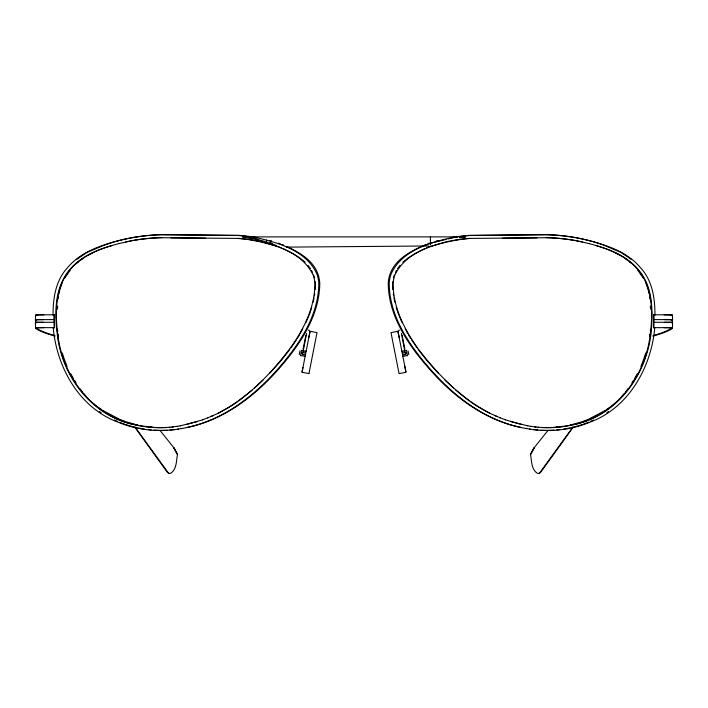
<?xml version="1.0" encoding="UTF-8"?>
<svg xmlns="http://www.w3.org/2000/svg" width="708" height="708" viewBox="0 0 708 708"><rect width="100%" height="100%" fill="white"/><g stroke="black" fill="none" stroke-linecap="round" stroke-linejoin="round"><path stroke-width="1.06" d="M654.714 327.662L653.484 327.654L653.493 314.786L664.387 314.803A22.921 0.681 0 0 1 669.503 314.83L671.626 314.874A16.257 0.487 0 0 1 672.317 314.971L672.317 315.635M669.653 319.644A23.399 0.699 0 0 0 664.431 319.618L653.581 319.6L653.617 323.361M54.419 314.777L54.516 327.654L54.419 314.777L43.613 314.803A22.921 0.681 0 0 0 38.498 314.83L36.435 314.874A16.257 0.487 0 0 0 35.683 314.971L35.683 315.635M653.617 324.432L653.608 325.503M653.59 326.574L653.484 327.654M315.21 289.537L315.387 283.625A29.656 29.285 37.3 0 0 315.219 281.669M53.047 315.246C52.994 298.502 55.525 280.66 67.375 267.872C76.791 256.411 90.323 249.508 104.182 244.959A183.841 176.035 -49.9 0 1 132.131 237.693A193.541 188.124 -44 0 1 161.681 234.773L238.437 235.516L249.066 236.649A153.68 150.733 2.1 0 1 259.181 238.322C281.041 243.464 307.104 251.844 316.91 274.076A31.851 31.444 37.3 0 1 318.795 283.368C318.627 315.396 299.67 343.707 279.545 367.08C255.207 395.153 224.321 419.632 187.186 427.358M251.65 237.463L251.614 238.304L249.897 236.888L249.897 238.003L248.304 236.888L248.304 237.746L262.491 240.755L276.27 245.411M252.039 238.375L252.075 237.605L254.756 238.49M266.589 241.95L266.721 239.977M57.445 309.148L57.667 306.077M650.307 331.264L650.519 329.309M654.794 327.521C651.422 366.93 628.996 407.481 590.543 421.95A110.421 104.634 -45.3 0 1 571.993 427.88L568.205 428.632A116.439 112.218 -39 0 1 541.682 430.384L534.752 429.729M308.989 373.399L316.998 332.645L310.069 331.264L302.015 372.284L308.954 373.585M58.18 298.9L58.472 296.794M649.563 336.203L649.891 334.22M314.387 295.891L314.733 293.776M306.591 333.397L303.245 350.894M299.201 354.655L299.953 350.849M300.475 355.761L301.555 350.31L306.157 351.221M303.095 349.088L305.847 335.468M302.971 367.452L302.059 372.036M308.812 337.592L310.069 331.264M313.157 302.219L314.042 298.006M58.914 293.643L59.906 289.51M310.785 310.573L311.75 307.449M643.837 358.744L645.74 352.938M60.162 288.475L61.215 285.457M309.308 314.706L310.414 311.6M640.952 366.39L643.528 359.717M61.561 284.448L61.959 283.439M307.971 317.981L308.971 315.52M305.767 322.857L307.635 318.804M301.758 330.769L302.803 328.654M395.533 272.208L396.489 270.429M300.165 333.645L301.227 331.725M634.669 378.391L637.218 373.824M297.351 338.389L299.643 334.61M631.934 382.878L633.607 380.196M64.437 278.545L70.198 270.217M296.298 339.982L290.917 347.885M397.542 268.686L399.993 265.341M628.049 388.71L625.713 391.807M572.984 427.482L540.717 472.236L539.31 473.369L537.469 473.387C531.159 469.457 531.779 460.899 530.513 454.483L534.177 447.739L547.895 430.526M539.31 473.369L572.94 427.039M289.811 349.451L281.457 360.142L269.73 373.24M624.491 393.321L621.943 396.276M262.951 380.196L254.491 388.046M77.331 262.872L78.721 261.615M402.87 262.208L408.012 258.022L414.773 253.8M252.181 390.108L238.676 400.994M612.907 404.949L614.995 403.25M610.207 407.038L611.562 405.994M76.712 259.447L86.509 252.729M80.978 259.916L82.482 258.783M605.942 409.959L609.358 407.622M606.8 412.755L608.57 411.552M237.162 402.073L230.286 406.578M229.534 407.038L218.684 413.074L210.851 416.49M672.104 320.751L672.591 319.786A16.346 0.487 0 0 0 671.901 319.697L671.175 319.68M672.175 323.406L672.6 322.476A16.355 0.487 0 0 0 671.91 322.379L670.998 322.361M605.083 410.543L588.472 419.251M415.561 253.367L421.083 250.473M218.197 413.153C248.818 397.418 273.253 371.656 293.201 344.044C305.113 326.167 314.971 305.617 314.901 283.713A29.656 29.285 37.3 0 0 313.14 275.049C301.67 251.066 272.27 243.561 248.154 239.552A146.839 144.397 -18.1 0 0 238.454 238.49L238.003 238.454M87.394 252.278L105.147 244.791A183.841 176.035 -49.9 0 1 133.095 237.525A193.541 188.124 -44 0 1 162.645 234.605L239.41 235.357L250.03 236.481A153.68 150.733 2.1 0 1 256.8 237.525M88.049 255.225L92.385 253.048M424.304 248.951L421.88 250.074M590.56 421.34L593.525 420.003M423.411 245.534C410.056 251.623 395.427 259.225 390.126 273.908A31.851 31.444 -37.3 0 0 388.232 283.209C388.497 316.37 408.551 345.513 429.729 369.372C454.952 398.33 487.989 422.402 526.672 428.579M207.825 417.782L213.524 415.49M424.251 245.163L425.959 244.464M426.72 247.871L429.19 246.862M582.604 421.508L587.49 419.632M202.532 419.791L208.302 417.702M427.685 243.782L429.429 243.127M430.03 246.552L446.341 241.791M203.019 419.711L185.965 424.614M112.377 245.428C93.235 250.809 73.791 260.42 63.959 278.633C54.534 297.059 55.445 319.273 58.428 339.265C64.87 380.099 95.102 417.543 137.007 425.057A112.687 108.607 39 0 0 166.247 427.464M581.604 421.826L572.799 424.402M197.603 421.517L180.239 425.809M436.402 240.924L438.013 240.472M119.201 243.508C99.394 248.685 78.34 256.252 66.41 274.049C53.56 292.9 54.879 317.697 57.941 339.344C64.393 380.187 94.615 417.623 136.52 425.136A112.687 108.607 39 0 0 165.761 427.544L169.858 427.216M570.515 424.968L571.843 424.65M118.714 243.596L131.582 240.782M430.402 243.171L446.155 239.401M448.261 238.897L456.66 236.888M398.577 330.379L399.728 330.14M181.328 428.579C221.188 422.269 254.8 396.852 280.518 366.921C300.643 343.548 319.591 315.237 319.768 283.209A31.851 31.444 37.3 0 0 317.874 273.908C312.963 260.155 299.59 252.544 287.085 246.667M125.599 241.941L133.069 240.481A189.478 184.177 -44 0 1 161.982 237.631M567.232 428.464L569.913 427.942M397.931 331.264L391.002 332.618L399.064 373.638L405.985 372.284L397.931 331.264L399.162 337.601M401.843 351.221L406.445 350.31L407.525 355.761M402.861 356.398L407.463 355.496M176.628 426.428L180.726 425.729M177.584 429.216L182.292 428.411M460.89 236.888L465.59 236.888L459.696 237.746L459.952 236.888L463.926 237.109M458.076 239.667L456.102 239.95A147.583 144.742 -2.1 0 0 450.651 240.897M172.982 426.924L177.115 426.349M173.805 429.738L178.549 429.057M171.991 427.03L173.46 426.844M174.77 429.579L170.053 430.119M169.371 427.296L172.469 426.951M173.248 429.729L166.309 430.375A116.439 112.218 39 0 1 139.795 428.623L136.007 427.88A110.421 104.634 45.3 0 1 117.457 421.95C79.004 407.481 56.578 366.93 53.206 327.521M653.581 322.29L664.431 322.308A23.417 0.699 0 0 1 669.653 322.335M38.214 322.344L36.391 322.379A16.249 0.487 0 0 0 35.701 322.476M469.997 238.454L469.546 238.49A146.839 144.397 18.1 0 0 459.846 239.552C435.73 243.561 406.33 251.066 394.852 275.049A29.656 29.285 -37.3 0 0 393.099 283.713C393.099 307.909 404.879 330.344 418.676 349.531C438.119 374.771 461.094 398.569 489.803 413.153M36.825 319.68L36.099 319.697A16.346 0.487 0 0 0 35.409 319.786L35.896 320.751M37.002 322.361L36.09 322.379A16.355 0.487 0 0 0 35.4 322.476L35.825 323.406M36.966 319.662L37.427 319.662M36.966 322.352L37.427 322.352M37.462 319.653L37.931 319.653M37.453 322.344L37.931 322.344M38.214 319.653L36.391 319.697A16.249 0.487 0 0 0 35.701 319.786L35.701 323.14M502.299 238.162L546.505 237.711A189.478 184.177 44 0 1 575.409 240.57M537.062 237.87L469.059 238.41A146.839 144.397 18.1 0 0 459.359 239.472M54.507 314.786L54.047 314.794L54.215 327.662M38.037 319.644L38.506 319.653A22.886 0.681 0 0 1 43.613 319.627L54.419 319.6M38.037 322.335L38.506 322.335A22.886 0.681 0 0 1 43.613 322.308L54.419 322.29M53.339 327.662L54.516 327.654M286.386 247.119L428.508 245.986M54.419 327.645L43.613 327.662A22.921 0.681 0 0 0 38.498 327.689L36.435 327.733A16.257 0.487 0 0 0 35.683 327.831L35.683 328.494L37.736 329.769A3738.258 111.731 0 0 0 55.171 336.079M247.296 236.888L242.41 236.888L248.304 237.746L245.411 237.286M457.757 236.888L249.897 236.888L258.792 239.817M35.683 315.21L37.143 315.237M670.857 315.237L672.317 315.21M672.299 320.06L672.591 320.034A70.623 70.588 0 0 0 672.317 315.255M35.701 322.742L35.4 322.715A70.623 70.588 0 0 0 35.683 328.105L37.143 328.105L35.683 328.078M672.299 322.742L672.6 322.715A70.623 70.588 0 0 1 672.317 328.078L670.857 328.105L672.317 328.078M653.581 327.645L664.387 327.662A22.921 0.681 0 0 1 669.503 327.689L671.626 327.742A16.257 0.487 0 0 1 672.317 327.831L672.317 328.494L670.264 329.769A3738.258 111.731 0 0 1 652.829 336.079M653.493 314.786L653.953 314.794L653.785 327.662M669.963 319.644L669.494 319.653A22.886 0.681 0 0 0 664.387 319.627M669.963 322.335L669.494 322.335A22.886 0.681 0 0 0 664.387 322.308M205.701 238.162L161.495 237.711A189.478 184.177 -44 0 0 132.591 240.57M170.938 237.87L238.941 238.41A146.839 144.397 -18.1 0 1 248.641 239.472M669.786 319.653L671.609 319.697A16.249 0.487 0 0 1 672.299 319.786L672.299 323.14M669.786 322.344L671.609 322.379A16.249 0.487 0 0 1 672.299 322.476M670.069 319.653L670.538 319.653M670.069 322.344L670.547 322.344M135.016 427.482L167.283 472.236L168.69 473.369L170.531 473.387C176.841 469.457 176.221 460.899 177.487 454.483L173.823 447.739L160.105 430.526M670.573 319.662L671.034 319.662M670.573 322.352L671.034 322.352M538.142 427.216L542.24 427.535A112.687 108.607 -39 0 0 571.48 425.119C615.987 417.269 646.608 375.718 651.174 332.397C652.82 311.069 653.351 286.625 638.209 269.642C625.916 254.676 606.845 248.384 588.799 243.508M535.531 426.951L538.629 427.296M537.947 430.119L533.23 429.579M534.54 426.844L536.009 427.03M530.885 426.349L535.018 426.924M529.451 429.057L534.195 429.738M249.924 239.667L251.898 239.95A147.583 144.742 2.1 0 1 257.349 240.897M527.274 425.729L531.372 426.428M525.708 428.411L530.416 429.216M462.271 237.33L459.952 236.888L460.979 237.534M582.401 241.941L574.931 240.481A189.478 184.177 44 0 0 546.018 237.631M576.418 240.782L589.286 243.596M300.537 355.496L305.139 356.398M138.087 427.942L140.768 428.464M527.761 425.809L510.397 421.517M308.272 330.14L309.423 330.379M261.659 241.791L277.97 246.552M136.157 424.65L137.485 424.968M522.035 424.614L504.981 419.711M520.814 427.358C483.679 419.632 452.793 395.153 428.455 367.08C408.33 343.707 389.373 315.396 389.205 283.368A31.851 31.444 -37.3 0 1 391.09 274.076C400.896 251.844 426.959 243.464 448.819 238.322A153.68 150.733 -2.1 0 1 458.934 236.649L469.563 235.516L546.319 234.773A193.541 188.124 44 0 1 575.861 237.684A183.841 176.035 49.9 0 1 603.818 244.959C617.677 249.517 631.209 256.411 640.625 267.872C652.475 280.66 655.006 298.502 654.953 315.246M135.201 424.402L126.396 421.826M269.987 240.472L271.598 240.924M595.623 245.428C614.765 250.809 634.209 260.42 644.041 278.633C653.466 297.059 652.555 319.273 649.572 339.265C643.13 380.099 612.898 417.543 570.993 425.057A112.687 108.607 -39 0 1 541.753 427.464M278.571 243.127L280.315 243.782M499.698 417.702L505.468 419.791M120.51 419.632L125.396 421.508M282.041 244.464L283.749 245.163M278.81 246.862L281.28 247.871M497.149 416.49L489.316 413.074L478.466 407.038M494.476 415.49L500.175 417.782M119.528 419.251L102.917 410.543M114.475 420.003L117.439 421.34M286.12 250.074L283.696 248.951M615.615 253.048L619.951 255.225M286.917 250.473L292.439 253.367M620.606 252.278L602.853 244.791A183.841 176.035 49.9 0 0 574.905 237.525A193.541 188.124 44 0 0 545.355 234.605L468.59 235.357L457.97 236.481A153.68 150.733 -2.1 0 0 451.2 237.525M293.227 253.8L299.988 258.022L305.13 262.208M477.714 406.578L470.838 402.073M621.491 252.729L631.288 259.447M272.748 244.021L270.049 242.207L270.199 243.127M98.642 407.622L102.058 409.959M99.43 411.552L101.2 412.755M469.324 400.994L455.819 390.108M625.518 258.783L627.023 259.916M96.438 405.994L97.793 407.038M93.005 403.25L95.093 404.949M629.279 261.615L630.669 262.872M453.509 388.046L445.049 380.196M438.27 373.24L426.543 360.142L418.189 349.451M86.057 396.276L83.509 393.321M82.287 391.807L79.951 388.71M308.007 265.341L310.458 268.686M248.304 236.888L249.066 237.861M637.802 270.217L643.563 278.545M135.06 427.039L168.69 473.369M417.083 347.885L411.702 339.982M74.393 380.196L76.066 382.878M408.357 334.61L410.649 338.389M70.782 373.824L73.331 378.391M406.773 331.725L407.835 333.645M311.511 270.429L312.467 272.208M405.197 328.654L406.242 330.769M400.365 318.804L402.233 322.857M399.029 315.52L400.029 317.981M646.041 283.439L646.439 284.448M64.472 359.717L67.048 366.39M397.586 311.6L398.692 314.706M646.785 285.457L647.838 288.475M62.26 352.938L64.162 358.744M396.25 307.449L397.215 310.573M648.094 289.51L649.086 293.643M408.047 350.849L408.799 354.655M393.958 298.006L394.843 302.219M402.153 335.468L404.905 349.088M404.755 350.894L401.409 333.397M404.728 365.832L405.896 371.806M393.267 293.776L393.613 295.891M58.109 334.22L58.437 336.203M649.528 296.794L649.82 298.9M57.481 329.309L57.693 331.264M650.333 306.077L650.555 309.148M392.79 289.537L392.613 283.625A29.656 29.285 -37.3 0 1 392.781 281.669M653.59 315.848L653.599 316.379M653.608 317.45L653.617 318.52M670.857 315.529L670.857 314.971A15.78 0.469 0 0 0 670.193 314.883L668.476 314.848A20.957 0.628 0 0 0 664.157 314.83M430.402 236.888L430.402 244.959M252.464 237.799L252.464 238.454M252.252 237.693L252.252 238.41M247.021 237.534L245.729 237.33M37.143 315.529L37.143 314.971A15.78 0.469 0 0 1 37.807 314.883L39.524 314.848A20.957 0.628 0 0 1 43.843 314.83M303.838 354.336A1.097 1.097 0 0 1 302.272 353.575A1.097 1.097 0 0 1 303.413 352.265M304.263 354.354A1.372 1.372 0 0 1 302.059 353.77A1.372 1.372 0 0 1 303.44 351.956M404.578 352.248A1.097 1.097 0 0 1 405.728 353.558A1.097 1.097 0 0 1 404.162 354.319M404.56 351.956A1.372 1.372 0 0 1 405.941 353.77A1.372 1.372 0 0 1 403.737 354.354M664.157 327.689A20.957 0.628 0 0 1 668.485 327.707L670.193 327.742A15.78 0.469 0 0 1 670.857 327.831L670.857 328.494L668.812 329.76A3736.797 111.687 0 0 1 653.219 335.574M393.498 277.801A29.656 29.285 -37.3 0 1 394.374 274.969M447.412 241.552A147.583 144.742 -2.1 0 1 449.562 241.109M566.294 428.623A116.439 112.218 -39 0 1 563.453 429.083M559.656 429.588A116.439 112.218 -39 0 1 556.807 429.88M553.957 430.101A116.439 112.218 -39 0 1 540.717 430.216M588.569 422.198A110.421 104.634 -45.3 0 1 583.489 424.127M582.463 424.481A110.421 104.634 -45.3 0 1 571.02 427.712M563.214 426.287A112.687 108.607 -39 0 1 561.382 426.543M557.718 426.968A112.687 108.607 -39 0 1 555.877 427.136M167.283 430.216A116.439 112.218 39 0 1 154.043 430.101M151.193 429.88A116.439 112.218 39 0 1 148.344 429.588M144.547 429.083A116.439 112.218 39 0 1 141.706 428.623M136.98 427.712A110.421 104.634 45.3 0 1 125.537 424.481M124.511 424.127A110.421 104.634 45.3 0 1 119.431 422.198M152.123 427.136A112.687 108.607 39 0 1 150.282 426.968M146.618 426.543A112.687 108.607 39 0 1 144.786 426.287M313.626 274.969A29.656 29.285 37.3 0 1 314.502 277.801M258.438 241.109A147.583 144.742 2.1 0 1 260.588 241.552M38.347 319.644A23.399 0.699 0 0 1 43.569 319.618M38.347 322.335A23.417 0.699 0 0 1 43.569 322.308M43.843 327.689A20.957 0.628 0 0 0 39.515 327.707L37.851 327.742A15.78 0.469 0 0 0 37.143 327.831L37.143 328.494L39.188 329.76A3736.797 111.687 0 0 0 54.782 335.574M35.409 320.104A70.623 70.588 0 0 1 35.683 315.281M303.033 352.062L302.573 354.372L304.874 354.832L305.387 352.283L303.033 352.062M533.46 448.854L530.513 454.483L534.177 447.739L533.46 448.854M405.427 354.372L403.126 354.832L402.613 352.283L404.967 352.062L405.427 354.372M174.54 448.854L173.823 447.739L177.487 454.483L174.54 448.854"/></g></svg>
